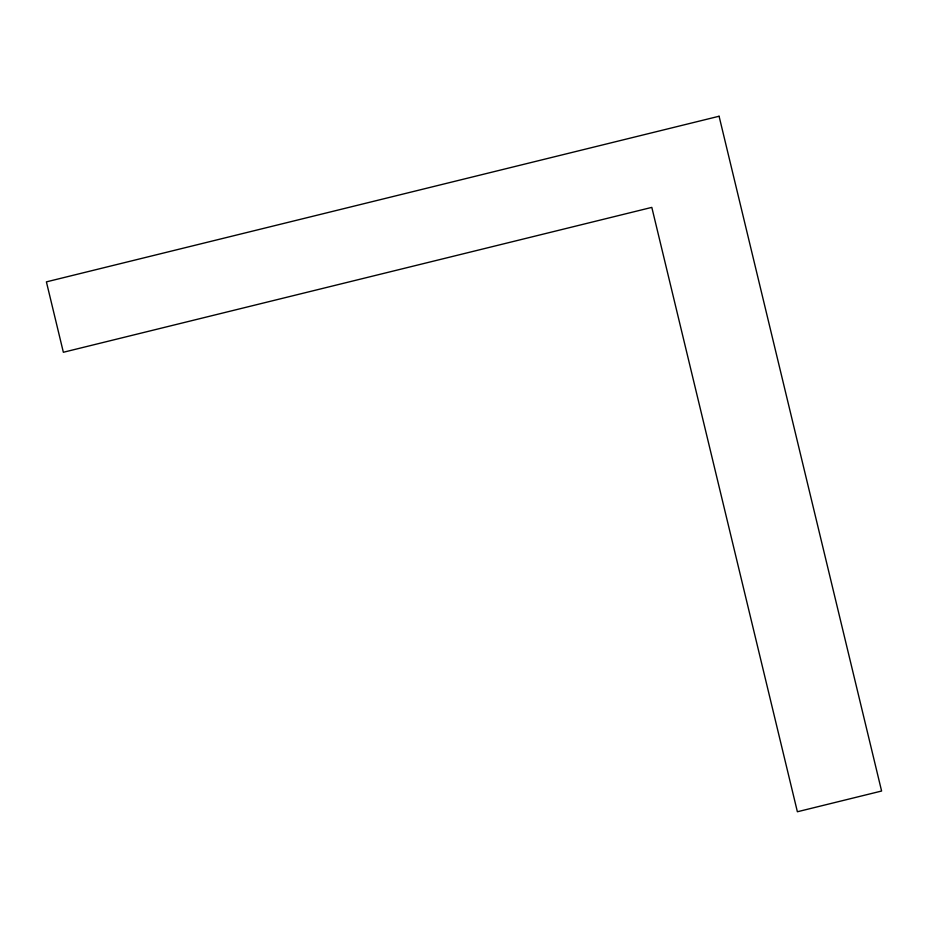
<?xml version="1.0" encoding="UTF-8"?>
<svg xmlns="http://www.w3.org/2000/svg" width="928" height="928" viewBox="0 0 928 928"><rect width="100%" height="100%" fill="white"/><g stroke="black" fill="none" stroke-linecap="round" stroke-linejoin="round"><path stroke-width="1.39" d="M719.084 116.244L46.4 281.868L63.359 352.269L651.816 207.385L797.384 811.756L881.6 791.027L719.084 116.244"/></g></svg>
